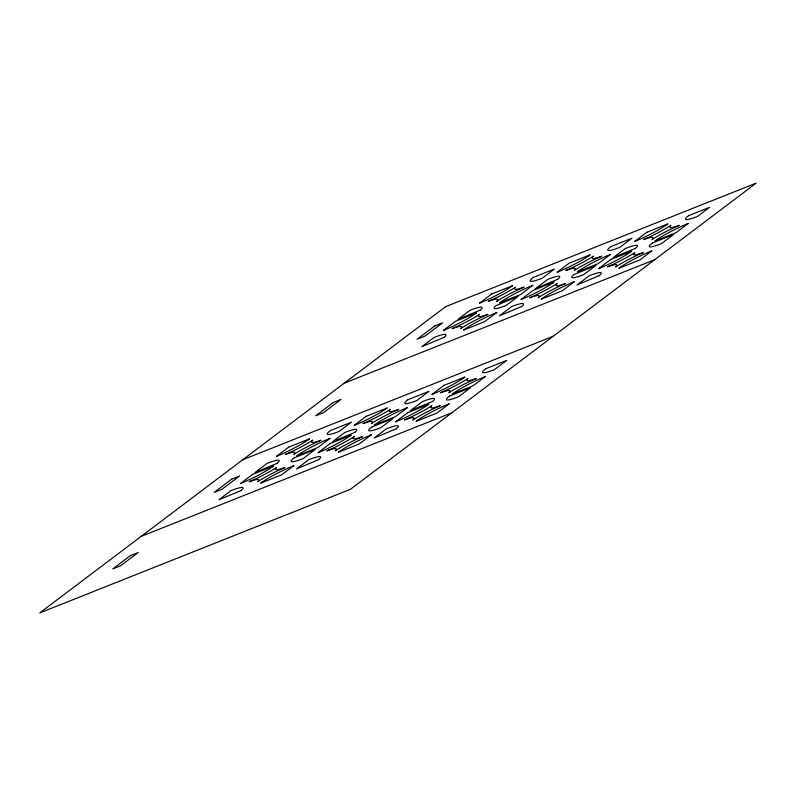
<?xml version="1.0" encoding="UTF-8"?>
<svg xmlns="http://www.w3.org/2000/svg" width="796" height="796" viewBox="0 0 796 796"><rect width="100%" height="100%" fill="white"/><g stroke="black" fill="none" stroke-linecap="round" stroke-linejoin="round"><path stroke-width="1.19" d="M261.993 482.207L260.66 483.172L281.665 474.824L293.804 465.66L291.565 466.575A27.343 3.383 -26.3 0 0 262.003 482.207M588.861 255.775L590.204 254.81L569.2 263.158L557.061 272.322L559.299 271.406A27.343 3.383 -26.3 0 0 588.861 255.775M620.193 267.317L618.86 268.292L639.865 259.934L652.004 250.77L649.765 251.695A27.343 3.383 -26.3 0 0 620.203 267.317M445.551 329.534L443.322 330.449L455.461 321.295L476.466 312.937L475.122 313.903A27.343 3.383 -26.3 0 1 445.561 329.524M523.181 298.649L520.942 299.575L533.081 290.411L554.086 282.053L552.752 283.028A27.343 3.383 -26.3 0 1 523.191 298.649M344.18 383.214L654.74 259.675M242.72 459.77L553.28 336.23M141.26 536.325L451.82 412.786M581.637 275.396L583.707 274.6L595.856 265.446L573.727 274.68A27.343 3.383 -26.3 0 0 581.647 275.386M504.017 306.281L506.087 305.485L518.226 296.321L496.107 305.565A27.343 3.383 -26.3 0 0 504.027 306.271M615.875 266.829A27.263 3.373 -26.3 0 1 643.218 252.601A27.343 3.383 -26.3 0 1 634.73 252.621A27.263 3.373 -26.3 0 1 607.358 266.859A27.343 3.383 -26.3 0 1 615.845 266.849M557.071 283.515A27.343 3.383 -26.3 0 0 565.558 283.495A27.263 3.373 -26.3 0 0 538.225 297.724A27.343 3.383 -26.3 0 0 529.698 297.764A27.263 3.373 -26.3 0 0 557.041 283.525M593.189 256.262A27.343 3.383 -26.3 0 0 601.677 256.242A27.263 3.373 -26.3 0 0 574.334 270.481A27.343 3.383 -26.3 0 0 565.817 270.511A27.263 3.373 -26.3 0 0 593.149 256.272M496.714 301.356A27.263 3.373 -26.3 0 1 524.047 287.127A27.343 3.383 -26.3 0 1 515.559 287.137A27.263 3.373 -26.3 0 1 488.197 301.385A27.343 3.383 -26.3 0 1 496.684 301.366M670.839 225.368A27.343 3.383 -26.3 0 0 679.336 225.348A27.263 3.373 -26.3 0 0 651.994 239.586A27.343 3.383 -26.3 0 0 643.466 239.616A27.263 3.373 -26.3 0 0 670.809 225.387M449.073 392.697A27.263 3.373 -26.3 0 1 476.406 378.468A27.343 3.383 -26.3 0 1 467.919 378.478A27.263 3.373 -26.3 0 1 440.546 392.726A27.343 3.383 -26.3 0 1 449.043 392.707M312.639 440.258A27.343 3.383 -26.3 0 0 321.136 440.238A27.263 3.373 -26.3 0 0 293.794 454.466A27.343 3.383 -26.3 0 0 285.267 454.506A27.263 3.373 -26.3 0 0 312.609 440.268M390.269 409.373A27.343 3.383 -26.3 0 0 398.756 409.353A27.263 3.373 -26.3 0 0 371.414 423.591A27.343 3.383 -26.3 0 0 362.896 423.621A27.263 3.373 -26.3 0 0 390.229 409.393M412.955 419.95A27.263 3.373 -26.3 0 1 440.297 405.711A27.343 3.383 -26.3 0 1 431.81 405.731A27.263 3.373 -26.3 0 1 404.438 419.98A27.343 3.383 -26.3 0 1 412.925 419.96M241.019 490.555L218.9 499.788L231.039 490.625L233.109 489.839A27.343 3.383 -26.3 0 1 241.019 490.555M277.137 463.302L255.009 472.535L267.148 463.381L269.227 462.585A27.343 3.383 -26.3 0 1 277.127 463.302M443.939 337.434L421.82 346.678L433.959 337.514L436.029 336.718A27.343 3.383 -26.3 0 1 443.939 337.444M480.058 310.191L457.929 319.425L470.068 310.271L472.147 309.475A27.343 3.383 -26.3 0 1 480.048 310.191M294.301 457.79L293.187 458.675A27.343 3.383 -26.3 0 0 301.107 459.382L303.167 458.595L315.306 449.432L294.301 457.79M330.42 430.536L329.295 431.422A27.343 3.383 -26.3 0 0 337.225 432.129L339.275 431.342L351.424 422.188L330.42 430.536M533.34 277.426L532.216 278.311A27.343 3.383 -26.3 0 0 540.146 279.018L542.195 278.232L554.344 269.068L533.34 277.426M318.649 459.67L296.52 468.914L308.659 459.75L310.729 458.954A27.343 3.383 -26.3 0 1 318.639 459.67M354.757 432.417L332.638 441.661L344.777 432.497L346.847 431.701A27.343 3.383 -26.3 0 1 354.757 432.417M521.569 306.56L499.44 315.793L511.579 306.639L513.649 305.843A27.343 3.383 -26.3 0 1 521.559 306.56M557.678 279.306L535.559 288.55L547.698 279.386L549.767 278.59A27.343 3.383 -26.3 0 1 557.678 279.306M371.931 426.915L370.807 427.79A27.343 3.383 -26.3 0 0 378.727 428.497L380.786 427.711L392.925 418.557L371.931 426.915M408.04 399.662L406.925 400.547A27.343 3.383 -26.3 0 0 414.845 401.254L416.905 400.468L429.044 391.304L408.04 399.662M610.96 246.551L609.845 247.437A27.343 3.383 -26.3 0 0 617.766 248.143L619.825 247.357L631.964 238.193L610.96 246.551M396.299 428.775L374.18 438.019L386.319 428.855L388.388 428.059A27.343 3.383 -26.3 0 1 396.299 428.775M432.417 401.532L410.288 410.766L422.427 401.602L424.497 400.816A27.343 3.383 -26.3 0 1 432.407 401.532M599.219 275.665L577.1 284.908L589.239 275.744L591.309 274.948A27.343 3.383 -26.3 0 1 599.219 275.665M635.337 248.412L613.209 257.655L625.348 248.491L627.427 247.695A27.343 3.383 -26.3 0 1 635.327 248.422M449.581 396.02L448.466 396.905A27.343 3.383 -26.3 0 0 456.387 397.612L458.446 396.826L470.585 387.662L449.581 396.02M485.699 368.767L484.575 369.652A27.343 3.383 -26.3 0 0 492.505 370.359L494.555 369.573L506.704 360.409L485.699 368.767M652.501 242.909L651.387 243.785A27.343 3.383 -26.3 0 0 659.307 244.501L661.367 243.715L673.506 234.551L652.501 242.909M688.62 215.656L687.495 216.542A27.343 3.383 -26.3 0 0 695.425 217.248L697.475 216.462L709.624 207.298L688.62 215.656M445.641 306.659L39.8 612.88L350.359 489.341L756.2 183.12L445.641 306.659M130.405 555.598L112.763 568.911L120.524 565.817L138.176 552.504L130.405 555.598M231.865 479.043L214.224 492.356L221.984 489.261L239.636 475.948L231.865 479.043M333.325 402.487L315.684 415.801L323.445 412.706L341.096 399.393L333.325 402.487M434.785 325.922L417.144 339.245L424.905 336.151L442.556 322.838L434.785 325.922M252.541 474.406L240.402 483.57L242.631 482.645A27.343 3.383 -26.3 0 0 272.202 467.023L273.545 466.048L252.541 474.406M288.65 447.153L276.51 456.317L278.749 455.392A27.343 3.383 -26.3 0 0 308.321 439.77L309.654 438.795L288.65 447.153M491.57 294.042L479.431 303.206L481.67 302.281A27.343 3.383 -26.3 0 0 511.241 286.66L512.574 285.684L491.57 294.042M329.922 438.407L317.773 447.571L296.779 455.929L298.112 454.954A27.343 3.383 -26.3 0 1 327.673 439.332L329.922 438.407M496.724 312.549L484.585 321.703L463.58 330.061L464.914 329.096A27.343 3.383 -26.3 0 1 494.475 313.475L496.724 312.549M532.842 285.296L520.703 294.46L499.699 302.808L501.032 301.843A27.343 3.383 -26.3 0 1 530.594 286.222L532.842 285.296M330.161 443.521L318.022 452.685L320.261 451.77A27.343 3.383 -26.3 0 0 349.822 436.138L351.165 435.173L330.161 443.521M366.279 416.278L354.14 425.432L356.379 424.517A27.343 3.383 -26.3 0 0 385.941 408.885L387.284 407.92L366.279 416.278M371.434 434.775L359.285 443.939L338.28 452.297L339.623 451.322A27.343 3.383 -26.3 0 1 369.185 435.701L371.434 434.775M407.542 407.532L395.403 416.686L374.399 425.044L375.732 424.079A27.343 3.383 -26.3 0 1 405.293 408.457L407.542 407.532M574.354 281.665L562.205 290.829L541.2 299.187L542.544 298.211A27.343 3.383 -26.3 0 1 572.105 282.59L574.354 281.665M610.462 254.412L598.323 263.575L577.319 271.934L578.652 270.958A27.343 3.383 -26.3 0 1 608.214 255.347L610.462 254.412M407.821 412.636L395.682 421.79L397.91 420.875A27.343 3.383 -26.3 0 0 427.482 405.244L428.825 404.278L407.821 412.636M443.929 385.383L431.79 394.547L434.029 393.622A27.343 3.383 -26.3 0 0 463.6 378L464.934 377.025L443.929 385.383M610.741 259.516L598.602 268.68L600.831 267.764A27.343 3.383 -26.3 0 0 630.402 252.133L631.745 251.168L610.741 259.516M646.85 232.273L634.711 241.427L636.949 240.511A27.343 3.383 -26.3 0 0 666.521 224.89L667.854 223.915L646.85 232.273M449.083 403.89L436.944 413.044L415.94 421.402L417.273 420.437A27.343 3.383 -26.3 0 1 446.835 404.816L449.083 403.89M485.202 376.637L473.053 385.801L452.058 394.149L453.392 393.184A27.343 3.383 -26.3 0 1 482.953 377.563L485.202 376.637M688.122 223.527L675.973 232.681L654.979 241.039L656.312 240.074A27.343 3.383 -26.3 0 1 685.873 224.452L688.122 223.527M479.451 314.39A27.343 3.383 -26.3 0 0 487.938 314.37A27.263 3.373 -26.3 0 0 460.595 328.609A27.343 3.383 -26.3 0 0 452.078 328.639A27.263 3.373 -26.3 0 0 479.411 314.41M354.15 436.626A27.343 3.383 -26.3 0 0 362.638 436.606A27.263 3.373 -26.3 0 0 335.305 450.835A27.343 3.383 -26.3 0 0 326.778 450.874A27.263 3.373 -26.3 0 0 354.12 436.636M276.53 467.501A27.343 3.383 -26.3 0 0 285.018 467.481A27.263 3.373 -26.3 0 0 257.675 481.719A27.343 3.383 -26.3 0 0 249.158 481.749A27.263 3.373 -26.3 0 0 276.491 467.521"/></g></svg>
